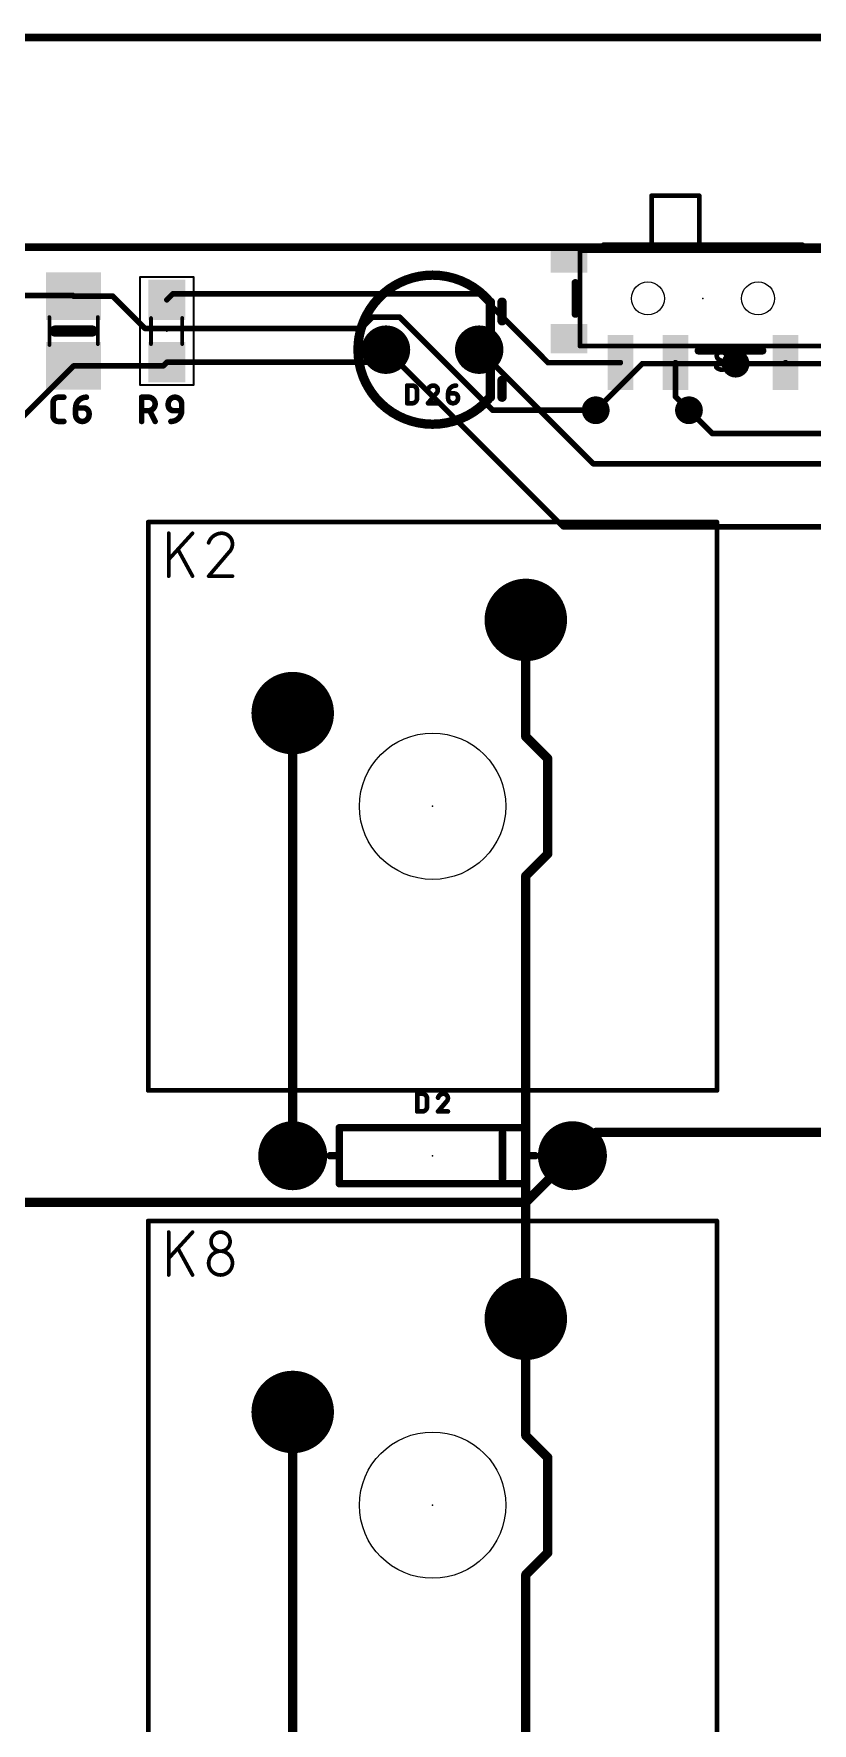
# Model space of a CAD drawing. Extents: x -5 to 151, y -26 to 100.
# Drawn here: x 20.25 to 41.46, y 54.38 to 100.43 of the extents above; entities that cross this region are included whole.
import ezdxf

# ---------------------------------------------------------------- set-up
doc = ezdxf.new("R2010")
doc.units = 0
for name, color, linetype in [('1', 12, 'CONTINUOUS'), ('16', 132, 'CONTINUOUS'), ('17', 110, 'CONTINUOUS'), ('18', 110, 'CONTINUOUS'), ('20', 31, 'CONTINUOUS'), ('21', 253, 'CONTINUOUS'), ('23', 53, 'CONTINUOUS'), ('25', 253, 'CONTINUOUS'), ('39', 12, 'CONTINUOUS'), ('51', 253, 'CONTINUOUS')]:
    doc.layers.add(name, color=color, linetype=linetype)

# ---------------------------------------------------------------- blocks, each defined once
blk = doc.blocks.new('RECT')
blk.add_solid([(-0.5, -0.5), (0.5, -0.5), (-0.5, 0.5), (0.5, 0.5)])
blk = doc.blocks.new('ROUNDP')
at = {"const_width": 0.5}
blk.add_lwpolyline([(0, -0.25, 1), (0, 0.25, 1), (0, -0.25)], format="xyb", dxfattribs=at)
blk = doc.blocks.new('ROUNDV')
at = {"const_width": 0.5}
blk.add_lwpolyline([(0, -0.25, 1), (0, 0.25, 1), (0, -0.25)], format="xyb", dxfattribs=at)

msp = doc.modelspace()

# ---------------------------------------------------------------- linework, layer by layer
at = {"layer": '1'}
for points, const_width in [([(119.38, 94.615), (0, 94.615)], 0.1524), ([(19.494, 93.2994), (21.3156, 93.2994)], 0.1524), ([(21.3156, 93.2994), (21.336, 93.279)], 0.1524), ([(21.336, 93.279), (22.4027, 93.279)], 0.1524), ([(22.4027, 93.279), (23.2813, 92.4004)], 0.1524), ([(24.042, 93.345), (23.876, 93.179)], 0.1524), ([(32.385, 93.345), (24.042, 93.345)], 0.1524), ([(34.1024, 91.6276), (32.385, 93.345)], 0.1524), ([(29.4768, 92.71), (29.1672, 92.4004)], 0.1524), ([(30.2132, 92.71), (29.4768, 92.71)], 0.1524), ([(32.7532, 90.17), (30.2132, 92.71)], 0.1524), ([(29.1672, 92.4004), (23.2813, 92.4004)], 0.1524), ([(29.503, 91.479), (29.845, 91.821)], 0.1524), ([(34.1024, 91.6233), (34.1024, 91.6276)], 0.1524), ([(34.2577, 91.468), (34.1024, 91.6233)], 0.1524), ([(21.336, 91.379), (19.8416, 89.8846)], 0.1524), ([(23.776, 91.379), (21.336, 91.379)], 0.1524), ([(23.876, 91.479), (23.776, 91.379)], 0.1524), ([(23.876, 91.479), (29.503, 91.479)], 0.1524), ([(36.231, 91.468), (34.2577, 91.468)], 0.1524), ([(37.731, 90.539), (37.731, 91.468)], 0.1524), ([(39.37, 91.44), (40.703, 91.44)], 0.1524), ([(40.703, 91.44), (40.731, 91.468)], 0.1524), ([(38.1, 90.17), (37.731, 90.539)], 0.1524), ([(35.56, 90.17), (32.7532, 90.17)], 0.1524), ([(33.655, 84.455), (33.655, 81.2713)], 0.254), ([(33.655, 81.2713), (34.2519, 80.6744)], 0.254), ([(34.2519, 80.6744), (34.2519, 78.0757)], 0.254), ([(34.2519, 78.0757), (33.655, 77.4788)], 0.254), ([(33.655, 77.4788), (33.655, 65.405)], 0.254), ([(33.655, 65.405), (33.655, 62.2213)], 0.254), ([(33.655, 62.2213), (34.2519, 61.6243)], 0.254), ([(34.2519, 61.6243), (34.2519, 59.0257)], 0.254), ([(34.2519, 59.0257), (33.655, 58.4288)], 0.254), ([(33.655, 58.4288), (33.655, 46.355)], 0.254)]:
    msp.add_lwpolyline(points, dxfattribs=dict(at, const_width=const_width))
for points, const_width in [([(21.3425, 93.3263, 1), (21.2887, 93.2725)], 0.0762), ([(21.336, 93.3171, 1), (21.336, 93.2409)], 0.0762), ([(21.3091, 93.2521, 1), (21.3629, 93.3059)], 0.0762), ([(21.3156, 93.2613, 1), (21.3156, 93.3375)], 0.0762), ([(22.4297, 93.3059, 1), (22.3758, 93.2521)], 0.0762), ([(22.4027, 93.2409, 1), (22.4027, 93.3171)], 0.0762), ([(23.8491, 93.2059, 1), (23.9029, 93.1521)], 0.0762), ([(24.042, 93.3831, 1), (24.042, 93.3069)], 0.0762), ([(24.0689, 93.3181, 1), (24.0151, 93.3719)], 0.0762), ([(32.4119, 93.3719, 1), (32.3581, 93.3181)], 0.0762), ([(32.385, 93.3069, 1), (32.385, 93.3831)], 0.0762), ([(29.4768, 92.7481, 1), (29.4768, 92.6719)], 0.0762), ([(29.5037, 92.6831, 1), (29.4498, 92.7369)], 0.0762), ([(30.2402, 92.7369, 1), (30.1863, 92.6831)], 0.0762), ([(30.2132, 92.6719, 1), (30.2132, 92.7481)], 0.0762), ([(23.2813, 92.4385, 1), (23.2813, 92.3623)], 0.0762), ([(23.2544, 92.3735, 1), (23.3083, 92.4273)], 0.0762), ([(29.1402, 92.4273, 1), (29.1941, 92.3735)], 0.0762), ([(29.1672, 92.3623, 1), (29.1672, 92.4385)], 0.0762), ([(29.8719, 91.7941, 1), (29.8181, 91.8479)], 0.0762), ([(34.1405, 91.6276, 1), (34.0643, 91.6276)], 0.0762), ([(34.1293, 91.6503, 1), (34.0755, 91.5964)], 0.0762), ([(34.0643, 91.6233, 1), (34.1405, 91.6233)], 0.0762), ([(34.0755, 91.6007, 1), (34.1293, 91.6545)], 0.0762), ([(21.336, 91.4171, 1), (21.336, 91.3409)], 0.0762), ([(21.3629, 91.3521, 1), (21.3091, 91.4059)], 0.0762), ([(23.7491, 91.4059, 1), (23.8029, 91.3521)], 0.0762), ([(23.776, 91.3409, 1), (23.776, 91.4171)], 0.0762), ([(23.876, 91.5171, 1), (23.876, 91.4409)], 0.0762), ([(23.9029, 91.4521, 1), (23.8491, 91.5059)], 0.0762), ([(29.4761, 91.5059, 1), (29.5299, 91.4521)], 0.0762), ([(29.503, 91.4409, 1), (29.503, 91.5171)], 0.0762), ([(34.2577, 91.5061, 1), (34.2577, 91.4299)], 0.0762), ([(34.2308, 91.4411, 1), (34.2847, 91.4949)], 0.0762), ([(36.231, 91.4299, 1), (36.231, 91.5061)], 0.0762), ([(37.7691, 91.468, 1), (37.6929, 91.468)], 0.0762), ([(39.37, 91.4781, 1), (39.37, 91.4019)], 0.0762), ([(40.6761, 91.4669, 1), (40.7299, 91.4131)], 0.0762), ([(40.703, 91.4019, 1), (40.703, 91.4781)], 0.0762), ([(40.7579, 91.4411, 1), (40.7041, 91.4949)], 0.0762), ([(37.6929, 90.539, 1), (37.7691, 90.539)], 0.0762), ([(37.7579, 90.5659, 1), (37.7041, 90.5121)], 0.0762), ([(32.7532, 90.2081, 1), (32.7532, 90.1319)], 0.0762), ([(32.7263, 90.1431, 1), (32.7802, 90.1969)], 0.0762), ([(35.56, 90.1319, 1), (35.56, 90.2081)], 0.0762), ([(38.0731, 90.1431, 1), (38.1269, 90.1969)], 0.0762), ([(33.7185, 84.455, 1), (33.5915, 84.455)], 0.127), ([(33.6999, 81.3162, 1), (33.6101, 81.2263)], 0.127), ([(33.5915, 81.2713, 1), (33.7185, 81.2713)], 0.127), ([(34.3154, 80.6744, 1), (34.1884, 80.6744)], 0.127), ([(34.207, 80.6294, 1), (34.2968, 80.7193)], 0.127), ([(34.1884, 78.0757, 1), (34.3154, 78.0757)], 0.127), ([(34.2968, 78.0307, 1), (34.207, 78.1206)], 0.127), ([(33.7185, 77.4788, 1), (33.5915, 77.4788)], 0.127), ([(33.6101, 77.5237, 1), (33.6999, 77.4338)], 0.127), ([(33.7185, 65.405, 1), (33.5915, 65.405)], 0.127), ([(33.5915, 65.405, 1), (33.7185, 65.405)], 0.127), ([(33.6999, 62.2662, 1), (33.6101, 62.1763)], 0.127), ([(33.5915, 62.2213, 1), (33.7185, 62.2213)], 0.127), ([(34.3154, 61.6243, 1), (34.1884, 61.6243)], 0.127), ([(34.207, 61.5794, 1), (34.2968, 61.6693)], 0.127), ([(34.1884, 59.0257, 1), (34.3154, 59.0257)], 0.127), ([(34.2968, 58.9807, 1), (34.207, 59.0706)], 0.127), ([(33.7185, 58.4288, 1), (33.5915, 58.4288)], 0.127), ([(33.6101, 58.4737, 1), (33.6999, 58.3838)], 0.127)]:
    msp.add_lwpolyline(points, format="xyb", dxfattribs=dict(at, const_width=const_width))
at = {"layer": '16'}
for points, const_width in [([(119.38, 94.615), (0, 94.615)], 0.1524), ([(34.671, 86.995), (29.845, 91.821)], 0.1524), ([(35.4965, 88.7095), (32.385, 91.821)], 0.1524), ([(36.83, 91.44), (35.56, 90.17)], 0.1524), ([(39.37, 91.44), (36.83, 91.44)], 0.1524), ([(49.53, 91.44), (39.37, 91.44)], 0.1524), ([(38.735, 89.535), (38.1, 90.17)], 0.1524), ([(71.755, 89.535), (38.735, 89.535)], 0.1524), ([(71.3105, 88.7095), (35.4965, 88.7095)], 0.1524), ([(47.625, 86.995), (34.671, 86.995)], 0.1524), ([(27.305, 81.915), (27.305, 69.85)], 0.254), ([(34.925, 69.85), (35.56, 70.485)], 0.254), ([(35.56, 70.485), (52.07, 70.485)], 0.254), ([(33.655, 68.58), (34.925, 69.85)], 0.254), ([(18.415, 68.58), (33.655, 68.58)], 0.254), ([(27.305, 62.865), (27.305, 50.8)], 0.254)]:
    msp.add_lwpolyline(points, dxfattribs=dict(at, const_width=const_width))
for points, const_width in [([(29.8719, 91.8479, 1), (29.8181, 91.7941)], 0.0762), ([(32.4119, 91.8479, 1), (32.3581, 91.7941)], 0.0762), ([(36.83, 91.4781, 1), (36.83, 91.4019)], 0.0762), ([(36.8569, 91.4131, 1), (36.8031, 91.4669)], 0.0762), ([(39.37, 91.4781, 1), (39.37, 91.4019)], 0.0762), ([(39.37, 91.4019, 1), (39.37, 91.4781)], 0.0762), ([(35.5331, 90.1969, 1), (35.5869, 90.1431)], 0.0762), ([(38.1269, 90.1969, 1), (38.0731, 90.1431)], 0.0762), ([(38.735, 89.5731, 1), (38.735, 89.4969)], 0.0762), ([(38.7081, 89.5081, 1), (38.7619, 89.5619)], 0.0762), ([(35.4965, 88.7476, 1), (35.4965, 88.6714)], 0.0762), ([(35.4696, 88.6826, 1), (35.5234, 88.7364)], 0.0762), ([(34.671, 87.0331, 1), (34.671, 86.9569)], 0.0762), ([(34.6441, 86.9681, 1), (34.6979, 87.0219)], 0.0762), ([(27.3685, 81.915, 1), (27.2415, 81.915)], 0.127), ([(35.56, 70.5485, 1), (35.56, 70.4215)], 0.127), ([(35.6049, 70.4401, 1), (35.5151, 70.5299)], 0.127), ([(27.2415, 69.85, 1), (27.3685, 69.85)], 0.127), ([(34.8801, 69.8949, 1), (34.9699, 69.8051)], 0.127), ([(34.9699, 69.8051, 1), (34.8801, 69.8949)], 0.127), ([(33.6101, 68.6249, 1), (33.6999, 68.5351)], 0.127), ([(33.655, 68.5165, 1), (33.655, 68.6435)], 0.127), ([(27.3685, 62.865, 1), (27.2415, 62.865)], 0.127)]:
    msp.add_lwpolyline(points, format="xyb", dxfattribs=dict(at, const_width=const_width))
at = {"layer": '20', "const_width": 0.2032}
msp.add_lwpolyline([(150.495, 100.33), (-5.08, 100.33)], dxfattribs=at)
at = {"layer": '20'}
for centre, radius in [((36.981, 93.218), 0.45), ((39.981, 93.218), 0.45), ((31.115, 79.375), 1.9939), ((31.115, 60.325), 1.9939)]:
    msp.add_circle(centre, radius, dxfattribs=at)
at = {"layer": '21'}
for points, const_width in [([(0, 94.615), (119.38, 94.615)], 0.2032), ([(41.181, 94.645), (35.781, 94.645)], 0.2032), ([(35.004, 93.645), (35.004, 92.791)], 0.2032), ([(33.0073, 93.1164), (33.0073, 92.6084)], 0.254), ([(20.828, 92.329), (21.844, 92.329)], 0.3048), ([(40.108, 91.791), (38.354, 91.791)], 0.2032), ([(33.0073, 90.5256), (33.0073, 90.9828)], 0.254), ([(28.575, 70.612), (33.655, 70.612)], 0.2032), ([(28.575, 69.85), (28.575, 70.612)], 0.2032), ([(33.02, 70.485), (33.02, 69.215)], 0.2032), ([(33.655, 70.612), (33.655, 69.85)], 0.2032), ([(28.575, 69.85), (28.321, 69.85)], 0.2032), ([(28.575, 69.088), (28.575, 69.85)], 0.2032), ([(33.655, 69.85), (33.655, 69.088)], 0.2032), ([(33.655, 69.85), (33.909, 69.85)], 0.2032), ([(33.655, 69.088), (28.575, 69.088)], 0.2032)]:
    msp.add_lwpolyline(points, dxfattribs=dict(at, const_width=const_width))
for points, const_width in [([(35.781, 94.6958, 1), (35.781, 94.5942)], 0.1016), ([(41.181, 94.5942, 1), (41.181, 94.6958)], 0.1016), ([(35.0548, 93.645, 1), (34.9532, 93.645)], 0.1016), ([(33.0708, 93.1164, 1), (32.9438, 93.1164)], 0.127), ([(32.9438, 92.6084, 1), (33.0708, 92.6084)], 0.127), ([(34.9532, 92.791, 1), (35.0548, 92.791)], 0.1016), ([(20.828, 92.4052, 1), (20.828, 92.2528)], 0.1524), ([(21.844, 92.2528, 1), (21.844, 92.4052)], 0.1524), ([(38.354, 91.8418, 1), (38.354, 91.7402)], 0.1016), ([(40.108, 91.7402, 1), (40.108, 91.8418)], 0.1016), ([(33.0708, 90.9828, 1), (32.9438, 90.9828)], 0.127), ([(32.9438, 90.5256, 1), (33.0708, 90.5256)], 0.127), ([(28.575, 70.6628, 1), (28.575, 70.5612)], 0.1016), ([(28.6258, 70.612, 1), (28.5242, 70.612)], 0.1016), ([(33.0708, 70.485, 1), (32.9692, 70.485)], 0.1016), ([(33.7058, 70.612, 1), (33.6042, 70.612)], 0.1016), ([(33.655, 70.5612, 1), (33.655, 70.6628)], 0.1016), ([(28.321, 69.9008, 1), (28.321, 69.7992)], 0.1016), ([(28.6258, 69.85, 1), (28.5242, 69.85)], 0.1016), ([(28.5242, 69.85, 1), (28.6258, 69.85)], 0.1016), ([(28.575, 69.7992, 1), (28.575, 69.9008)], 0.1016), ([(33.7058, 69.85, 1), (33.6042, 69.85)], 0.1016), ([(33.655, 69.9008, 1), (33.655, 69.7992)], 0.1016), ([(33.6042, 69.85, 1), (33.7058, 69.85)], 0.1016), ([(33.909, 69.7992, 1), (33.909, 69.9008)], 0.1016), ([(28.575, 69.1388, 1), (28.575, 69.0372)], 0.1016), ([(28.5242, 69.088, 1), (28.6258, 69.088)], 0.1016), ([(32.9692, 69.215, 1), (33.0708, 69.215)], 0.1016), ([(33.6042, 69.088, 1), (33.7058, 69.088)], 0.1016), ([(33.655, 69.0372, 1), (33.655, 69.1388)], 0.1016)]:
    msp.add_lwpolyline(points, format="xyb", dxfattribs=dict(at, const_width=const_width))
at = {"layer": '23'}
for p in [(38.481, 93.218), (21.336, 92.329), (23.876, 92.329), (31.115, 91.821), (31.115, 79.375), (31.115, 69.85), (31.115, 60.325)]:
    msp.add_point(p, dxfattribs=at)
at = {"layer": '25'}
for points, const_width in [([(38.8889, 91.6503, 1), (38.8254, 91.6503)], 0.0635), ([(38.8254, 91.6503, 1), (38.8889, 91.6503)], 0.0635), ([(38.9644, 91.7575, 0.4142), (38.8572, 91.6503)], 0.127), ([(38.8572, 91.6503, 0.2656), (38.9108, 91.5564)], 0.127), ([(39.0851, 91.7173, 0.1623), (38.9644, 91.7575)], 0.127), ([(38.9644, 91.7892, 1), (38.9644, 91.7258)], 0.0635), ([(38.9644, 91.7257, 1), (38.9644, 91.7892)], 0.0635), ([(39.066, 91.6919, 1), (39.1041, 91.7427)], 0.0635), ([(39.3543, 91.675, 1), (39.394, 91.6255)], 0.0635), ([(39.5399, 91.7575, 1), (39.4764, 91.7575)], 0.0635), ([(39.528, 91.7327, 1), (39.4883, 91.7823)], 0.0635), ([(38.8438, 91.3419, 0.2), (39.0046, 91.2749)], 0.127), ([(38.8663, 91.3643, 1), (38.8212, 91.3196)], 0.0635), ([(38.926, 91.5843, 1), (38.8956, 91.5285)], 0.0635), ([(38.8947, 91.5291, 1), (38.9269, 91.5838)], 0.0635), ([(39.0046, 91.3067, 1), (39.0046, 91.2431)], 0.0635), ([(39.0046, 91.2749, 0.4142), (39.1119, 91.3821)], 0.127), ([(39.0046, 91.2432, 1), (39.0046, 91.3066)], 0.0635), ([(39.0744, 91.5033, 1), (39.0421, 91.4486)], 0.0635), ([(39.1119, 91.3821, 0.2656), (39.0583, 91.476)], 0.127), ([(39.0431, 91.4481, 1), (39.0735, 91.5039)], 0.0635), ([(39.1436, 91.3821, 1), (39.0801, 91.3821)], 0.0635), ([(39.0801, 91.3821, 1), (39.1436, 91.3821)], 0.0635), ([(39.3741, 91.3067, 1), (39.3741, 91.2431)], 0.0635), ([(39.4764, 91.2749, 1), (39.5399, 91.2749)], 0.0635), ([(39.6422, 91.2431, 1), (39.6422, 91.3067)], 0.0635), ([(30.4549, 90.8431, 1), (30.3914, 90.8431)], 0.0635), ([(30.4232, 90.8749, 1), (30.4232, 90.8114)], 0.0635), ([(30.6913, 90.709, 0.4142), (30.5572, 90.8431)], 0.127), ([(30.5572, 90.8749, 1), (30.5572, 90.8114)], 0.0635), ([(30.5572, 90.8114, 1), (30.5572, 90.8749)], 0.0635), ([(30.723, 90.709, 1), (30.6595, 90.709)], 0.0635), ([(30.6595, 90.709, 1), (30.723, 90.709)], 0.0635), ([(31.1376, 90.8431, 0.3252), (30.9901, 90.7359)], 0.127), ([(30.9599, 90.7456, 1), (31.0203, 90.7261)], 0.0635), ([(31.2582, 90.7224, 0.4142), (31.1376, 90.8431)], 0.127), ([(31.1376, 90.8748, 1), (31.1376, 90.8113)], 0.0635), ([(31.1376, 90.8114, 1), (31.1375, 90.8748)], 0.0635), ([(31.218, 90.6286, 0.2053), (31.2582, 90.7224)], 0.127), ([(31.2899, 90.7224, 1), (31.2265, 90.7224)], 0.0635), ([(31.2265, 90.7224, 1), (31.29, 90.7224)], 0.0635), ([(31.7532, 90.8431, 0.4142), (31.5387, 90.6286)], 0.127), ([(31.7532, 90.8114, 1), (31.7532, 90.8748)], 0.0635), ([(20.924, 90.5256, 0.4142), (20.7772, 90.3788)], 0.1524), ([(20.8153, 90.3788, 1), (20.7391, 90.3788)], 0.0762), ([(20.7391, 90.3788, 1), (20.8153, 90.3788)], 0.0762), ([(20.924, 90.5637, 1), (20.924, 90.4875)], 0.0762), ([(20.924, 90.4875, 1), (20.924, 90.5637)], 0.0762), ([(21.0707, 90.4875, 1), (21.0707, 90.5637)], 0.0762), ([(21.6839, 90.5256, 0.4142), (21.3904, 90.2321)], 0.1524), ([(21.3904, 90.2702, 1), (21.3904, 90.194)], 0.0762), ([(21.4285, 90.2321, 1), (21.3523, 90.2321)], 0.0762), ([(21.3523, 90.2321, 1), (21.4285, 90.2321)], 0.0762), ([(21.7572, 90.0853, 0.4142), (21.6105, 90.2321)], 0.1524), ([(21.6105, 90.2702, 1), (21.6105, 90.194)], 0.0762), ([(21.6105, 90.194, 1), (21.6105, 90.2702)], 0.0762), ([(21.6839, 90.4875, 1), (21.6839, 90.5637)], 0.0762), ([(23.2283, 90.5256, 1), (23.1521, 90.5256)], 0.0762), ([(23.1902, 90.5637, 1), (23.1902, 90.4875)], 0.0762), ([(23.3736, 90.1587, 1), (23.3736, 90.5256)], 0.1524), ([(23.3736, 90.5637, 1), (23.3736, 90.4875)], 0.0762), ([(23.3736, 90.4875, 1), (23.3736, 90.5637)], 0.0762), ([(24.2807, 90.3422, 1), (23.9138, 90.3422)], 0.1524), ([(23.9519, 90.3422, 1), (23.8757, 90.3422)], 0.0762), ([(23.9138, 90.3055, 0.4142), (24.0606, 90.1587)], 0.1524), ([(23.9519, 90.3055, 1), (23.8757, 90.3055)], 0.0762), ([(23.8757, 90.3422, 1), (23.9519, 90.3422)], 0.0762), ([(23.8757, 90.3055, 1), (23.9519, 90.3055)], 0.0762), ([(24.3188, 90.3422, 1), (24.2426, 90.3422)], 0.0762), ([(24.2426, 90.3422, 1), (24.3188, 90.3422)], 0.0762), ([(30.4232, 90.3923, 1), (30.4232, 90.3287)], 0.0635), ([(30.3914, 90.3605, 1), (30.4549, 90.3605)], 0.0635), ([(30.5572, 90.3605, 0.4142), (30.6913, 90.4946)], 0.127), ([(30.5572, 90.3922, 1), (30.5572, 90.3288)], 0.0635), ([(30.5572, 90.3287, 1), (30.5572, 90.3923)], 0.0635), ([(30.723, 90.4946, 1), (30.6595, 90.4946)], 0.0635), ([(30.6595, 90.4946, 1), (30.723, 90.4946)], 0.0635), ([(30.9901, 90.3923, 1), (30.9901, 90.3287)], 0.0635), ([(30.9659, 90.3811, 1), (31.0143, 90.3399)], 0.0635), ([(31.1961, 90.6516, 1), (31.2399, 90.6056)], 0.0635), ([(31.2422, 90.608, 1), (31.1938, 90.6492)], 0.0635), ([(31.2582, 90.3287, 1), (31.2582, 90.3923)], 0.0635), ([(31.5387, 90.6604, 1), (31.5387, 90.5969)], 0.0635), ([(31.5387, 90.4946, 1), (31.8068, 90.4946)], 0.127), ([(31.5705, 90.6286, 1), (31.507, 90.6286)], 0.0635), ([(31.507, 90.6286, 1), (31.5705, 90.6286)], 0.0635), ([(31.5705, 90.4946, 1), (31.507, 90.4946)], 0.0635), ([(31.507, 90.4946, 1), (31.5705, 90.4946)], 0.0635), ([(31.8068, 90.5214, 0.4142), (31.6996, 90.6286)], 0.127), ([(31.6996, 90.6604, 1), (31.6996, 90.5969)], 0.0635), ([(31.6996, 90.5969, 1), (31.6996, 90.6604)], 0.0635), ([(31.8386, 90.5214, 1), (31.7751, 90.5214)], 0.0635), ([(31.8386, 90.4946, 1), (31.7751, 90.4946)], 0.0635), ([(31.7751, 90.5214, 1), (31.8386, 90.5214)], 0.0635), ([(31.7751, 90.4946, 1), (31.8386, 90.4946)], 0.0635), ([(20.7772, 90.012, 0.4142), (20.924, 89.8652)], 0.1524), ([(20.8153, 90.012, 1), (20.7391, 90.012)], 0.0762), ([(20.7391, 90.012, 1), (20.8153, 90.012)], 0.0762), ([(20.924, 89.9033, 1), (20.924, 89.8271)], 0.0762), ([(20.924, 89.8271, 1), (20.924, 89.9033)], 0.0762), ([(21.0707, 89.8271, 1), (21.0707, 89.9033)], 0.0762), ([(21.3904, 90.0486, 1), (21.7572, 90.0486)], 0.1524), ([(21.4285, 90.0486, 1), (21.3523, 90.0486)], 0.0762), ([(21.3523, 90.0486, 1), (21.4285, 90.0486)], 0.0762), ([(21.7953, 90.0853, 1), (21.7191, 90.0853)], 0.0762), ([(21.7953, 90.0486, 1), (21.7191, 90.0486)], 0.0762), ([(21.7191, 90.0853, 1), (21.7953, 90.0853)], 0.0762), ([(21.7191, 90.0486, 1), (21.7953, 90.0486)], 0.0762), ([(23.1902, 90.1968, 1), (23.1902, 90.1206)], 0.0762), ([(23.1521, 89.8652, 1), (23.2283, 89.8652)], 0.0762), ([(23.3736, 90.1968, 1), (23.3736, 90.1206)], 0.0762), ([(23.4444, 90.1757, 1), (23.3763, 90.1417)], 0.0762), ([(23.3736, 90.1206, 1), (23.3736, 90.1968)], 0.0762), ([(23.523, 89.8482, 1), (23.5912, 89.8822)], 0.0762), ([(23.9872, 89.8652, 0.4142), (24.2807, 90.1587)], 0.1524), ([(23.9872, 89.9033, 1), (23.9872, 89.8271)], 0.0762), ([(24.0606, 90.1968, 1), (24.0606, 90.1206)], 0.0762), ([(24.0606, 90.1206, 1), (24.0606, 90.1968)], 0.0762), ([(24.3188, 90.1587, 1), (24.2426, 90.1587)], 0.0762), ([(24.2426, 90.1587, 1), (24.3188, 90.1587)], 0.0762), ([(24.2807, 90.1206, 1), (24.2807, 90.1968)], 0.0762), ([(23.9522, 86.8172, 1), (23.9014, 86.8172)], 0.0508), ([(24.5947, 86.8001, 1), (24.5571, 86.8343)], 0.0508), ([(25.3718, 86.8172, 0.3252), (25.0148, 86.5576)], 0.1016), ([(24.9906, 86.5654, 1), (25.0389, 86.5497)], 0.0508), ([(25.6639, 86.5251, 0.4142), (25.3718, 86.8172)], 0.1016), ([(25.3718, 86.8426, 1), (25.3718, 86.7918)], 0.0508), ([(25.3718, 86.7918, 1), (25.3718, 86.8426)], 0.0508), ([(25.5665, 86.2979, 0.2053), (25.6639, 86.5251)], 0.1016), ([(25.6893, 86.5251, 1), (25.6385, 86.5251)], 0.0508), ([(23.908, 86.1203, 1), (23.9456, 86.0861)], 0.0508), ([(24.2087, 86.375, 1), (24.1641, 86.3507)], 0.0508), ([(25.549, 86.3163, 1), (25.584, 86.2795)], 0.0508), ([(25.5859, 86.2815, 1), (25.5472, 86.3144)], 0.0508), ([(25.6385, 86.5251, 1), (25.6893, 86.5251)], 0.0508), ([(23.9014, 85.6488, 1), (23.9522, 85.6488)], 0.0508), ([(24.5536, 85.6366, 1), (24.5982, 85.661)], 0.0508), ([(24.9954, 85.6653, 1), (25.0341, 85.6323)], 0.0508), ([(25.0148, 85.6742, 1), (25.0148, 85.6234)], 0.0508), ([(25.6639, 85.6234, 1), (25.6639, 85.6742)], 0.0508), ([(30.7292, 71.5391, 1), (30.6657, 71.5391)], 0.0635), ([(30.6975, 71.5709, 1), (30.6975, 71.5074)], 0.0635), ([(30.9656, 71.405, 0.4142), (30.8315, 71.5391)], 0.127), ([(30.8315, 71.5709, 1), (30.8315, 71.5074)], 0.0635), ([(30.8315, 71.5074, 1), (30.8315, 71.5709)], 0.0635), ([(30.9973, 71.405, 1), (30.9338, 71.405)], 0.0635), ([(30.9338, 71.405, 1), (30.9973, 71.405)], 0.0635), ([(31.4119, 71.5391, 0.3252), (31.2644, 71.4319)], 0.127), ([(31.2342, 71.4416, 1), (31.2946, 71.4221)], 0.0635), ([(31.5325, 71.4184, 0.4142), (31.4119, 71.5391)], 0.127), ([(31.4119, 71.5708, 1), (31.4119, 71.5073)], 0.0635), ([(31.4119, 71.5074, 1), (31.4119, 71.5708)], 0.0635), ([(31.4923, 71.3246, 0.2053), (31.5325, 71.4184)], 0.127), ([(31.4704, 71.3476, 1), (31.5142, 71.3016)], 0.0635), ([(31.5165, 71.304, 1), (31.4681, 71.3452)], 0.0635), ([(31.5643, 71.4184, 1), (31.5008, 71.4184)], 0.0635), ([(31.5008, 71.4184, 1), (31.5643, 71.4184)], 0.0635), ([(30.6975, 71.0883, 1), (30.6975, 71.0247)], 0.0635), ([(30.6657, 71.0565, 1), (30.7292, 71.0565)], 0.0635), ([(30.8315, 71.0565, 0.4142), (30.9656, 71.1906)], 0.127), ([(30.8315, 71.0882, 1), (30.8315, 71.0248)], 0.0635), ([(30.8315, 71.0247, 1), (30.8315, 71.0883)], 0.0635), ([(30.9973, 71.1906, 1), (30.9338, 71.1906)], 0.0635), ([(30.9338, 71.1906, 1), (30.9973, 71.1906)], 0.0635), ([(31.2644, 71.0883, 1), (31.2644, 71.0247)], 0.0635), ([(31.2402, 71.0771, 1), (31.2886, 71.0359)], 0.0635), ([(31.5325, 71.0247, 1), (31.5325, 71.0883)], 0.0635), ([(23.9522, 67.7672, 1), (23.9014, 67.7672)], 0.0508), ([(24.5947, 67.7501, 1), (24.5571, 67.7843)], 0.0508), ([(25.599, 67.5076, 1), (25.0797, 67.5076)], 0.1016), ([(24.2087, 67.325, 1), (24.1641, 67.3007)], 0.0508), ([(25.6639, 66.9234, 1), (25.0148, 66.9234)], 0.1016), ([(25.0797, 67.5076, 1), (25.599, 67.5076)], 0.1016), ([(25.1051, 67.5076, 1), (25.0543, 67.5076)], 0.0508), ([(25.0543, 67.5076, 1), (25.1051, 67.5076)], 0.0508), ([(25.6244, 67.5076, 1), (25.5736, 67.5076)], 0.0508), ([(25.5736, 67.5076, 1), (25.6244, 67.5076)], 0.0508), ([(23.908, 67.0703, 1), (23.9456, 67.0361)], 0.0508), ([(25.0148, 66.9234, 1), (25.6639, 66.9234)], 0.1016), ([(25.0402, 66.9234, 1), (24.9894, 66.9234)], 0.0508), ([(24.9894, 66.9234, 1), (25.0402, 66.9234)], 0.0508), ([(25.6893, 66.9234, 1), (25.6385, 66.9234)], 0.0508), ([(25.6385, 66.9234, 1), (25.6893, 66.9234)], 0.0508), ([(23.9014, 66.5988, 1), (23.9522, 66.5988)], 0.0508), ([(24.5536, 66.5866, 1), (24.5982, 66.611)], 0.0508)]:
    msp.add_lwpolyline(points, format="xyb", dxfattribs=dict(at, const_width=const_width))
for points, const_width in [([(39.3741, 91.6503), (39.5082, 91.7575)], 0.127), ([(39.5082, 91.7575), (39.5082, 91.2749)], 0.127), ([(39.0583, 91.476), (38.9108, 91.5564)], 0.127), ([(39.3741, 91.2749), (39.6422, 91.2749)], 0.127), ([(30.4232, 90.3605), (30.4232, 90.8431)], 0.127), ([(30.4232, 90.8431), (30.5572, 90.8431)], 0.127), ([(30.6913, 90.709), (30.6913, 90.4946)], 0.127), ([(20.7772, 90.012), (20.7772, 90.3788)], 0.1524), ([(20.924, 90.5256), (21.0707, 90.5256)], 0.1524), ([(21.3904, 90.2321), (21.6105, 90.2321)], 0.1524), ([(21.3904, 90.0486), (21.3904, 90.2321)], 0.1524), ([(23.1902, 89.8652), (23.1902, 90.5256)], 0.1524), ([(23.1902, 90.5256), (23.3736, 90.5256)], 0.1524), ([(23.9138, 90.3055), (23.9138, 90.3422)], 0.1524), ([(24.2807, 90.3422), (24.2807, 90.1587)], 0.1524), ([(30.5572, 90.3605), (30.4232, 90.3605)], 0.127), ([(31.218, 90.6286), (30.9901, 90.3605)], 0.127), ([(30.9901, 90.3605), (31.2582, 90.3605)], 0.127), ([(31.5387, 90.6286), (31.6996, 90.6286)], 0.127), ([(31.5387, 90.4946), (31.5387, 90.6286)], 0.127), ([(31.8068, 90.5214), (31.8068, 90.4946)], 0.127), ([(21.0707, 89.8652), (20.924, 89.8652)], 0.1524), ([(21.7572, 90.0853), (21.7572, 90.0486)], 0.1524), ([(23.3736, 90.1587), (23.1902, 90.1587)], 0.1524), ([(23.5571, 89.8652), (23.4103, 90.1587)], 0.1524), ([(24.2807, 90.1587), (24.0606, 90.1587)], 0.1524), ([(23.9268, 85.6488), (23.9268, 86.8172)], 0.1016), ([(24.5759, 86.8172), (23.9268, 86.1032)], 0.1016), ([(24.5759, 85.6488), (24.1864, 86.3628)], 0.1016), ([(25.5665, 86.2979), (25.0148, 85.6488)], 0.1016), ([(25.0148, 85.6488), (25.6639, 85.6488)], 0.1016), ([(30.6975, 71.0565), (30.6975, 71.5391)], 0.127), ([(30.6975, 71.5391), (30.8315, 71.5391)], 0.127), ([(30.9656, 71.405), (30.9656, 71.1906)], 0.127), ([(31.4923, 71.3246), (31.2644, 71.0565)], 0.127), ([(30.8315, 71.0565), (30.6975, 71.0565)], 0.127), ([(31.2644, 71.0565), (31.5325, 71.0565)], 0.127), ([(23.9268, 66.5988), (23.9268, 67.7672)], 0.1016), ([(24.5759, 67.7672), (23.9268, 67.0532)], 0.1016), ([(24.5759, 66.5988), (24.1864, 67.3128)], 0.1016)]:
    msp.add_lwpolyline(points, dxfattribs=dict(at, const_width=const_width))
at = {"layer": '39', "const_width": 0.0508}
for points in [[(23.147, 90.856), (23.147, 93.802)], [(23.147, 93.802), (24.605, 93.802)], [(24.605, 93.802), (24.605, 90.856)], [(24.605, 90.856), (23.147, 90.856)]]:
    msp.add_lwpolyline(points, dxfattribs=at)
at = {"layer": '39', "const_width": 0.0254}
for points in [[(23.1597, 93.802, 1), (23.1343, 93.802)], [(23.147, 93.8147, 1), (23.147, 93.7893)], [(24.6177, 93.802, 1), (24.5923, 93.802)], [(24.605, 93.7893, 1), (24.605, 93.8147)], [(23.147, 90.8687, 1), (23.147, 90.8433)], [(23.1343, 90.856, 1), (23.1597, 90.856)], [(24.5923, 90.856, 1), (24.6177, 90.856)], [(24.605, 90.8433, 1), (24.605, 90.8687)]]:
    msp.add_lwpolyline(points, format="xyb", dxfattribs=at)
at = {"layer": '51'}
for points, const_width in [([(37.081, 96.0498, 1), (37.081, 95.9862)], 0.0635), ([(37.1128, 96.018, 1), (37.0493, 96.018)], 0.0635), ([(38.4128, 96.018, 1), (38.3492, 96.018)], 0.0635), ([(38.381, 95.9862, 1), (38.381, 96.0498)], 0.0635), ([(35.131, 94.5498, 1), (35.131, 94.4862)], 0.0635), ([(35.1628, 94.518, 1), (35.0992, 94.518)], 0.0635), ([(37.081, 94.5498, 1), (37.081, 94.4862)], 0.0635), ([(37.0493, 94.518, 1), (37.1128, 94.518)], 0.0635), ([(37.081, 94.4862, 1), (37.081, 94.5498)], 0.0635), ([(38.381, 94.5498, 1), (38.381, 94.4862)], 0.0635), ([(38.3492, 94.518, 1), (38.4128, 94.518)], 0.0635), ([(38.381, 94.4862, 1), (38.381, 94.5498)], 0.0635), ([(31.115, 93.853, 0.277), (29.3221, 92.7772)], 0.254), ([(32.676, 93.1219, 0.2226), (31.115, 93.853)], 0.254), ([(32.7533, 93.1164, 1), (32.6263, 93.1164)], 0.127), ([(32.7533, 93.091, 1), (32.6263, 93.091)], 0.127), ([(20.7014, 92.71, 1), (20.6506, 92.71)], 0.0508), ([(22.0214, 92.71, 1), (21.9706, 92.71)], 0.0508), ([(23.4694, 92.685, 1), (23.4186, 92.685)], 0.0508), ([(24.3204, 92.685, 1), (24.2696, 92.685)], 0.0508), ([(29.3259, 92.7844, 0.1241), (29.083, 91.821)], 0.254), ([(32.6263, 92.6084, 1), (32.7533, 92.6084)], 0.127), ([(20.6506, 91.948, 1), (20.7014, 91.948)], 0.0508), ([(21.9706, 91.973, 1), (22.0214, 91.973)], 0.0508), ([(23.4186, 91.973, 1), (23.4694, 91.973)], 0.0508), ([(24.2696, 91.973, 1), (24.3204, 91.973)], 0.0508), ([(29.083, 91.821, 0.1388), (29.3844, 90.756)], 0.254), ([(35.131, 91.9498, 1), (35.131, 91.8863)], 0.0635), ([(35.0992, 91.918, 1), (35.1628, 91.918)], 0.0635), ([(29.3507, 90.8128, 0.2691), (31.115, 89.789)], 0.254), ([(32.7533, 90.9828, 1), (32.6263, 90.9828)], 0.127), ([(31.115, 89.789, 0.2206), (32.6662, 90.5084)], 0.254), ([(32.6263, 90.551, 1), (32.7533, 90.551)], 0.127), ([(32.6263, 90.5256, 1), (32.7533, 90.5256)], 0.127), ([(23.368, 87.1538, 1), (23.368, 87.0902)], 0.0635), ([(23.3998, 87.122, 1), (23.3363, 87.122)], 0.0635), ([(38.8938, 87.122, 1), (38.8302, 87.122)], 0.0635), ([(38.862, 87.0902, 1), (38.862, 87.1538)], 0.0635), ([(23.368, 71.6598, 1), (23.368, 71.5962)], 0.0635), ([(23.3363, 71.628, 1), (23.3998, 71.628)], 0.0635), ([(38.8302, 71.628, 1), (38.8938, 71.628)], 0.0635), ([(38.862, 71.5962, 1), (38.862, 71.6598)], 0.0635), ([(23.368, 68.1038, 1), (23.368, 68.0403)], 0.0635), ([(23.3998, 68.072, 1), (23.3363, 68.072)], 0.0635), ([(38.8938, 68.072, 1), (38.8302, 68.072)], 0.0635), ([(38.862, 68.0403, 1), (38.862, 68.1038)], 0.0635)]:
    msp.add_lwpolyline(points, format="xyb", dxfattribs=dict(at, const_width=const_width))
for points, const_width in [([(38.381, 96.018), (37.081, 96.018)], 0.127), ([(37.081, 96.018), (37.081, 94.518)], 0.127), ([(38.381, 94.518), (38.381, 96.018)], 0.127), ([(35.131, 94.518), (35.131, 91.918)], 0.127), ([(37.081, 94.518), (35.131, 94.518)], 0.127), ([(38.381, 94.518), (37.081, 94.518)], 0.127), ([(41.831, 94.518), (38.381, 94.518)], 0.127), ([(32.6898, 93.1164), (32.6898, 92.6084)], 0.254), ([(32.6898, 90.551), (32.6898, 93.091)], 0.254), ([(20.676, 91.948), (20.676, 92.71)], 0.1016), ([(21.996, 91.973), (21.996, 92.71)], 0.1016), ([(23.444, 91.973), (23.444, 92.685)], 0.1016), ([(24.295, 91.973), (24.295, 92.685)], 0.1016), ([(35.131, 91.918), (41.831, 91.918)], 0.127), ([(32.6898, 90.5256), (32.6898, 90.9828)], 0.254), ([(23.368, 71.628), (23.368, 87.122)], 0.127), ([(23.368, 87.122), (38.862, 87.122)], 0.127), ([(38.862, 87.122), (38.862, 71.628)], 0.127), ([(38.862, 71.628), (23.368, 71.628)], 0.127), ([(23.368, 52.578), (23.368, 68.072)], 0.127), ([(23.368, 68.072), (38.862, 68.072)], 0.127), ([(38.862, 68.072), (38.862, 52.578)], 0.127)]:
    msp.add_lwpolyline(points, dxfattribs=dict(at, const_width=const_width))

# ---------------------------------------------------------------- block references
at = {"layer": '1'}
for p, yscale in [((34.831, 94.218), 0.6), ((34.831, 92.118), 0.8)]:
    msp.add_blockref('RECT', p, dxfattribs=dict(at, yscale=yscale))
at = {"layer": '1', "yscale": 1.5}
for p, xscale, rotation in [((21.336, 93.279), 1.3, 90), ((36.231, 91.468), 0.7, 180), ((37.731, 91.468), 0.7, 180), ((40.731, 91.468), 0.7, 180), ((21.336, 91.379), 1.3, 90)]:
    msp.add_blockref('RECT', p, dxfattribs=dict(at, xscale=xscale, rotation=rotation))
at = {"layer": '1', "xscale": 1.1, "rotation": 90}
for p in [(23.876, 93.179), (23.876, 91.479)]:
    msp.add_blockref('RECT', p, dxfattribs=at)
at = {"layer": '17'}
for p, xscale, yscale in [((29.845, 91.821), 1.3208, 1.3208), ((29.845, 91.821), 1.3208, 1.3208), ((32.385, 91.821), 1.3208, 1.3208), ((32.385, 91.821), 1.3208, 1.3208), ((33.655, 84.455), 2.2479, 2.2479), ((33.655, 84.455), 2.2479, 2.2479), ((27.305, 81.915), 2.2479, 2.2479), ((27.305, 81.915), 2.2479, 2.2479), ((27.305, 69.85), 1.8796, 1.8796), ((27.305, 69.85), 1.8796, 1.8796), ((34.925, 69.85), 1.8796, 1.8796), ((34.925, 69.85), 1.8796, 1.8796), ((33.655, 65.405), 2.2479, 2.2479), ((33.655, 65.405), 2.2479, 2.2479), ((27.305, 62.865), 2.2479, 2.2479), ((27.305, 62.865), 2.2479, 2.2479)]:
    msp.add_blockref('ROUNDP', p, dxfattribs=dict(at, xscale=xscale, yscale=yscale))
at = {"layer": '18', "xscale": 0.7564, "yscale": 0.7564}
for p in [(39.37, 91.44), (39.37, 91.44), (35.56, 90.17), (35.56, 90.17), (38.1, 90.17), (38.1, 90.17)]:
    msp.add_blockref('ROUNDV', p, dxfattribs=at)
at = {"layer": '51', "rotation": 90}
for p, xscale, yscale in [((21.3348, 93.0597), 0.7501, 1.4501), ((23.8709, 92.9093), 0.5001, 0.95), ((21.3348, 91.6119), 0.7501, 1.4501), ((23.8709, 91.7409), 0.5001, 0.95)]:
    msp.add_blockref('RECT', p, dxfattribs=dict(at, xscale=xscale, yscale=yscale))

doc.saveas('drawing.dxf')
